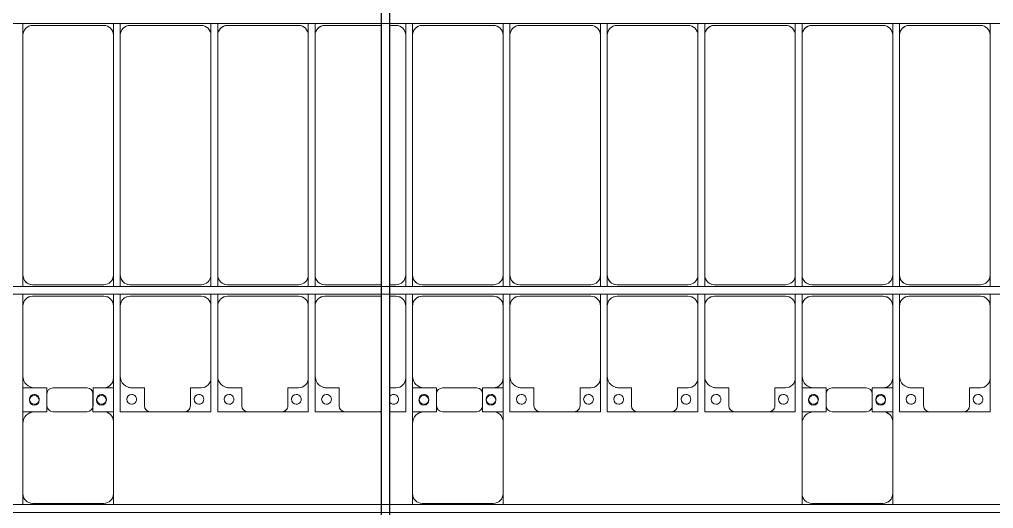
# Model space of a CAD drawing. Header units: millimetres. Extents: x -147246 to 112336, y -213734 to -86506.
# Drawn here: x -64365 to -59365, y -133355 to -130845 of the extents above; entities that cross this region are included whole.
import ezdxf

# ---------------------------------------------------------------- set-up
doc = ezdxf.new("R2010")
doc.units = ezdxf.units.MM
doc.layers.add('A-GENM', color=13, linetype='Continuous', lineweight=9)
doc.layers.add('S-BEAM', color=12, linetype='Continuous', lineweight=9)

# ---------------------------------------------------------------- blocks, each defined once
blk = doc.blocks.new('Dải phao đi lại kèm đỡ invester - DẢI PHAO ĐI LẠI-14853-BỐ TRÍ KHUNG KẾT CẤU BÈ PIN 05')
at = {"layer": 'A-GENM', "color": 7}
for p, q in [((75758.4, 620.3), (75758.4, 680.8)), ((76173.4, 670.3), (75808.4, 670.3)), ((76223.4, 680.8), (76223.4, 620.3)), ((76258.4, 620.3), (76258.4, 680.8)), ((76673.4, 670.3), (76308.4, 670.3)), ((76723.4, 680.8), (76723.4, 620.3)), ((76758.4, 620.3), (76758.4, 680.8)), ((77173.4, 670.3), (76808.4, 670.3)), ((77223.4, 680.8), (77223.4, 620.3)), ((77258.4, 620.3), (77258.4, 680.8)), ((77599.8, 670.3), (77308.4, 670.3)), ((77673.4, 670.3), (77639.8, 670.3)), ((77723.4, 680.8), (77723.4, 620.3)), ((77758.4, 620.3), (77758.4, 680.8)), ((78173.4, 670.3), (77808.4, 670.3)), ((78223.4, 680.8), (78223.4, 620.3)), ((78258.4, 620.3), (78258.4, 680.8)), ((78673.4, 670.3), (78308.4, 670.3)), ((78723.4, 680.8), (78723.4, 620.3)), ((78758.4, 620.3), (78758.4, 680.8)), ((79173.4, 670.3), (78808.4, 670.3)), ((79223.4, 680.8), (79223.4, 620.3)), ((79258.4, 620.3), (79258.4, 680.8)), ((79673.4, 670.3), (79308.4, 670.3)), ((79723.4, 680.8), (79723.4, 620.3)), ((79758.4, 620.3), (79758.4, 680.8)), ((80173.4, 670.3), (79808.4, 670.3)), ((80223.4, 680.8), (80223.4, 620.3)), ((80258.4, 620.3), (80258.4, 680.8)), ((80673.4, 670.3), (80308.4, 670.3)), ((80723.4, 680.8), (80723.4, 620.3)), ((75758.4, 620.3), (75758.4, -610.3)), ((76223.4, -610.3), (76223.4, 620.3)), ((76258.4, 620.3), (76258.4, -610.3)), ((76723.4, -610.3), (76723.4, 620.3)), ((76758.4, 620.3), (76758.4, -610.3)), ((77223.4, -610.3), (77223.4, 620.3)), ((77258.4, 620.3), (77258.4, -610.3)), ((77723.4, -610.3), (77723.4, 620.3)), ((77758.4, 620.3), (77758.4, -610.3)), ((78223.4, -610.3), (78223.4, 620.3)), ((78258.4, 620.3), (78258.4, -610.3)), ((78723.4, -610.3), (78723.4, 620.3)), ((78758.4, 620.3), (78758.4, -610.3)), ((79223.4, -610.3), (79223.4, 620.3)), ((79258.4, 620.3), (79258.4, -610.3)), ((79723.4, -610.3), (79723.4, 620.3)), ((79758.4, 620.3), (79758.4, -610.3)), ((80223.4, -610.3), (80223.4, 620.3)), ((80258.4, 620.3), (80258.4, -610.3)), ((80723.4, -610.3), (80723.4, 620.3)), ((75758.4, -669.2), (75758.4, -610.3)), ((76223.4, -610.3), (76223.4, -669.2)), ((76258.4, -669.2), (76258.4, -610.3)), ((76723.4, -610.3), (76723.4, -669.2)), ((76758.4, -669.2), (76758.4, -610.3)), ((77223.4, -610.3), (77223.4, -669.2)), ((77258.4, -669.2), (77258.4, -610.3)), ((77723.4, -610.3), (77723.4, -669.2)), ((77758.4, -669.2), (77758.4, -610.3)), ((78223.4, -610.3), (78223.4, -669.2)), ((78258.4, -669.2), (78258.4, -610.3)), ((78723.4, -610.3), (78723.4, -669.2)), ((78758.4, -669.2), (78758.4, -610.3)), ((79223.4, -610.3), (79223.4, -669.2)), ((79258.4, -669.2), (79258.4, -610.3)), ((79723.4, -610.3), (79723.4, -669.2)), ((79758.4, -669.2), (79758.4, -610.3)), ((80223.4, -610.3), (80223.4, -669.2)), ((80258.4, -669.2), (80258.4, -610.3)), ((80723.4, -610.3), (80723.4, -669.2)), ((75808.4, -660.3), (76173.4, -660.3)), ((76308.4, -660.3), (76673.4, -660.3)), ((76808.4, -660.3), (77173.4, -660.3)), ((77308.4, -660.3), (77599.8, -660.3)), ((77639.8, -660.3), (77673.4, -660.3)), ((77808.4, -660.3), (78173.4, -660.3)), ((78308.4, -660.3), (78673.4, -660.3)), ((78808.4, -660.3), (79173.4, -660.3)), ((79308.4, -660.3), (79673.4, -660.3)), ((79808.4, -660.3), (80173.4, -660.3)), ((80308.4, -660.3), (80673.4, -660.3)), ((75758.4, -769.7), (75758.4, -709.2)), ((76173.4, -719.7), (75808.4, -719.7)), ((76223.4, -709.2), (76223.4, -769.7)), ((76258.4, -769.7), (76258.4, -709.2)), ((76673.4, -719.7), (76308.4, -719.7)), ((76723.4, -709.2), (76723.4, -769.7)), ((76758.4, -769.7), (76758.4, -709.2)), ((77173.4, -719.7), (76808.4, -719.7)), ((77223.4, -709.2), (77223.4, -769.7)), ((77258.4, -769.7), (77258.4, -709.2)), ((77599.8, -719.7), (77308.4, -719.7)), ((77673.4, -719.7), (77639.8, -719.7)), ((77723.4, -709.2), (77723.4, -769.7)), ((77758.4, -769.7), (77758.4, -709.2)), ((78173.4, -719.7), (77808.4, -719.7)), ((78223.4, -709.2), (78223.4, -769.7)), ((78258.4, -769.7), (78258.4, -709.2)), ((78673.4, -719.7), (78308.4, -719.7)), ((78723.4, -709.2), (78723.4, -769.7)), ((78758.4, -769.7), (78758.4, -709.2)), ((79173.4, -719.7), (78808.4, -719.7)), ((79223.4, -709.2), (79223.4, -769.7)), ((79258.4, -769.7), (79258.4, -709.2)), ((79673.4, -719.7), (79308.4, -719.7)), ((79723.4, -709.2), (79723.4, -769.7)), ((79758.4, -769.7), (79758.4, -709.2)), ((80173.4, -719.7), (79808.4, -719.7)), ((80223.4, -709.2), (80223.4, -769.7)), ((80258.4, -769.7), (80258.4, -709.2)), ((80673.4, -719.7), (80308.4, -719.7)), ((80723.4, -709.2), (80723.4, -769.7)), ((75758.4, -769.7), (75758.4, -1129.7)), ((76223.4, -1139.7), (76223.4, -769.7)), ((76258.4, -769.7), (76258.4, -1129.7)), ((76723.4, -1139.7), (76723.4, -769.7)), ((76758.4, -769.7), (76758.4, -1129.7)), ((77223.4, -1139.7), (77223.4, -769.7)), ((77258.4, -769.7), (77258.4, -1129.7)), ((77723.4, -1139.7), (77723.4, -769.7)), ((77758.4, -769.7), (77758.4, -1129.7)), ((78223.4, -1139.7), (78223.4, -769.7)), ((78258.4, -769.7), (78258.4, -1129.7)), ((78723.4, -1139.7), (78723.4, -769.7)), ((78758.4, -769.7), (78758.4, -1129.7)), ((79223.4, -1139.7), (79223.4, -769.7)), ((79258.4, -769.7), (79258.4, -1129.7)), ((79723.4, -1139.7), (79723.4, -769.7)), ((79758.4, -769.7), (79758.4, -1129.7)), ((80223.4, -1139.7), (80223.4, -769.7)), ((80258.4, -769.7), (80258.4, -1129.7)), ((80723.4, -1139.7), (80723.4, -769.7)), ((75758.4, -1312.2), (75758.4, -1129.7)), ((76223.4, -1139.7), (76223.4, -1312.2)), ((76258.4, -1312.2), (76258.4, -1129.7)), ((76723.4, -1139.7), (76723.4, -1312.2)), ((76758.4, -1312.2), (76758.4, -1129.7)), ((77223.4, -1139.7), (77223.4, -1312.2)), ((77258.4, -1312.2), (77258.4, -1129.7)), ((77723.4, -1139.7), (77723.4, -1312.2)), ((77758.4, -1312.2), (77758.4, -1129.7)), ((78223.4, -1139.7), (78223.4, -1312.2)), ((78258.4, -1312.2), (78258.4, -1129.7)), ((78723.4, -1139.7), (78723.4, -1312.2)), ((78758.4, -1312.2), (78758.4, -1129.7)), ((79223.4, -1139.7), (79223.4, -1312.2)), ((79258.4, -1312.2), (79258.4, -1129.7)), ((79723.4, -1139.7), (79723.4, -1312.2)), ((79758.4, -1312.2), (79758.4, -1129.7)), ((80223.4, -1139.7), (80223.4, -1312.2)), ((80258.4, -1312.2), (80258.4, -1129.7)), ((80723.4, -1139.7), (80723.4, -1312.2)), ((75818.4, -1189.7), (75881.8, -1189.7)), ((75881.8, -1189.7), (75881.8, -1282.2)), ((76118.2, -1282.2), (76118.2, -1189.7)), ((76118.2, -1189.7), (76173.4, -1189.7)), ((76318.4, -1189.7), (76381.8, -1189.7)), ((76381.8, -1189.7), (76381.8, -1282.2)), ((76618.2, -1282.2), (76618.2, -1189.7)), ((76618.2, -1189.7), (76673.4, -1189.7)), ((76818.4, -1189.7), (76881.8, -1189.7)), ((76881.8, -1189.7), (76881.8, -1282.2)), ((77118.2, -1282.2), (77118.2, -1189.7)), ((77118.2, -1189.7), (77173.4, -1189.7)), ((77318.4, -1189.7), (77381.8, -1189.7)), ((77381.8, -1189.7), (77381.8, -1282.2)), ((77639.8, -1189.7), (77673.4, -1189.7)), ((77818.4, -1189.7), (77881.8, -1189.7)), ((77881.8, -1189.7), (77881.8, -1282.2)), ((78118.2, -1282.2), (78118.2, -1189.7)), ((78118.2, -1189.7), (78173.4, -1189.7)), ((78318.4, -1189.7), (78381.8, -1189.7)), ((78381.8, -1189.7), (78381.8, -1282.2)), ((78618.2, -1282.2), (78618.2, -1189.7)), ((78618.2, -1189.7), (78673.4, -1189.7)), ((78818.4, -1189.7), (78881.8, -1189.7)), ((78881.8, -1189.7), (78881.8, -1282.2)), ((79118.2, -1282.2), (79118.2, -1189.7)), ((79118.2, -1189.7), (79173.4, -1189.7)), ((79318.4, -1189.7), (79381.8, -1189.7)), ((79381.8, -1189.7), (79381.8, -1282.2)), ((79618.2, -1282.2), (79618.2, -1189.7)), ((79618.2, -1189.7), (79673.4, -1189.7)), ((79818.4, -1189.7), (79881.8, -1189.7)), ((79881.8, -1189.7), (79881.8, -1282.2)), ((80118.2, -1282.2), (80118.2, -1189.7)), ((80118.2, -1189.7), (80173.4, -1189.7)), ((80318.4, -1189.7), (80381.8, -1189.7)), ((80381.8, -1189.7), (80381.8, -1282.2)), ((80618.2, -1282.2), (80618.2, -1189.7)), ((80618.2, -1189.7), (80673.4, -1189.7)), ((75881.7, -1312.2), (75758.4, -1312.2)), ((75911.8, -1312.2), (76088.2, -1312.2)), ((76223.4, -1312.2), (76117.1, -1312.2)), ((76411.8, -1312.2), (76258.4, -1312.2)), ((76411.8, -1312.2), (76588.2, -1312.2)), ((76723.4, -1312.2), (76588.2, -1312.2)), ((76911.8, -1312.2), (76758.4, -1312.2)), ((76911.8, -1312.2), (77088.2, -1312.2)), ((77223.4, -1312.2), (77088.2, -1312.2)), ((77411.8, -1312.2), (77258.4, -1312.2)), ((77411.8, -1312.2), (77588.2, -1312.2)), ((77599.8, -1312.2), (77588.2, -1312.2)), ((77723.4, -1312.2), (77639.8, -1312.2)), ((77881.7, -1312.2), (77758.4, -1312.2)), ((77911.8, -1312.2), (78088.2, -1312.2)), ((78223.4, -1312.2), (78117.1, -1312.2)), ((78411.8, -1312.2), (78258.4, -1312.2)), ((78411.8, -1312.2), (78588.2, -1312.2)), ((78723.4, -1312.2), (78588.2, -1312.2)), ((78911.8, -1312.2), (78758.4, -1312.2)), ((78911.8, -1312.2), (79088.2, -1312.2)), ((79223.4, -1312.2), (79088.2, -1312.2)), ((79411.8, -1312.2), (79258.4, -1312.2)), ((79411.8, -1312.2), (79588.2, -1312.2)), ((79723.4, -1312.2), (79588.2, -1312.2)), ((79881.7, -1312.2), (79758.4, -1312.2)), ((79911.8, -1312.2), (80088.2, -1312.2)), ((80223.4, -1312.2), (80117.1, -1312.2)), ((80411.8, -1312.2), (80258.4, -1312.2)), ((80411.8, -1312.2), (80588.2, -1312.2)), ((80723.4, -1312.2), (80588.2, -1312.2))]:
    blk.add_line(p, q, dxfattribs=at)
for centre, radius, start, end in [((75808.4, 620.3), 50, 90, 180), ((75808.4, 620.3), 50, 90, 165), ((76173.4, 620.3), 50, 0, 90), ((76173.4, 620.3), 50, 0, 90), ((76308.4, 620.3), 50, 90, 180), ((76308.4, 620.3), 50, 90, 165), ((76673.4, 620.3), 50, 0, 90), ((76673.4, 620.3), 50, 0, 90), ((76808.4, 620.3), 50, 90, 180), ((76808.4, 620.3), 50, 90, 165), ((77173.4, 620.3), 50, 0, 90), ((77173.4, 620.3), 50, 0, 90), ((77308.4, 620.3), 50, 90, 180), ((77308.4, 620.3), 50, 90, 165), ((77673.4, 620.3), 50, 0, 90), ((77673.4, 620.3), 50, 0, 90), ((77808.4, 620.3), 50, 90, 180), ((77808.4, 620.3), 50, 90, 165), ((78173.4, 620.3), 50, 360, 90), ((78173.4, 620.3), 50, 360, 90), ((78308.4, 620.3), 50, 90, 180), ((78308.4, 620.3), 50, 90, 165), ((78673.4, 620.3), 50, 0, 90), ((78673.4, 620.3), 50, 0, 90), ((78808.4, 620.3), 50, 90, 180), ((78808.4, 620.3), 50, 90, 165), ((79173.4, 620.3), 50, 0, 90), ((79173.4, 620.3), 50, 0, 90), ((79308.4, 620.3), 50, 90, 180), ((79308.4, 620.3), 50, 90, 165), ((79673.4, 620.3), 50, 0, 90), ((79673.4, 620.3), 50, 0, 90), ((79808.4, 620.3), 50, 90, 180), ((79808.4, 620.3), 50, 90, 165), ((80173.4, 620.3), 50, 360, 90), ((80173.4, 620.3), 50, 360, 90), ((80308.4, 620.3), 50, 90, 180), ((80308.4, 620.3), 50, 90, 165), ((80673.4, 620.3), 50, 0, 90), ((80673.4, 620.3), 50, 0, 90), ((75808.4, -610.3), 50, 180, 270), ((75808.4, -610.3), 50, 180, 255), ((76173.4, -610.3), 50, 270, 360), ((76173.4, -610.3), 50, 315, 360), ((76308.4, -610.3), 50, 180, 270), ((76308.4, -610.3), 50, 180, 255), ((76673.4, -610.3), 50, 270, 0), ((76673.4, -610.3), 50, 315, 0), ((76808.4, -610.3), 50, 180, 270), ((76808.4, -610.3), 50, 180, 255), ((77173.4, -610.3), 50, 270, 0), ((77173.4, -610.3), 50, 315, 0), ((77308.4, -610.3), 50, 180, 270), ((77308.4, -610.3), 50, 180, 255), ((77673.4, -610.3), 50, 270, 0), ((77673.4, -610.3), 50, 315, 0), ((77808.4, -610.3), 50, 180, 270), ((77808.4, -610.3), 50, 180, 255), ((78173.4, -610.3), 50, 270, 0), ((78173.4, -610.3), 50, 315, 0), ((78308.4, -610.3), 50, 180, 270), ((78308.4, -610.3), 50, 180, 255), ((78673.4, -610.3), 50, 270, 0), ((78673.4, -610.3), 50, 315, 0), ((78808.4, -610.3), 50, 180, 270), ((78808.4, -610.3), 50, 180, 255), ((79173.4, -610.3), 50, 270, 360), ((79173.4, -610.3), 50, 315, 360), ((79308.4, -610.3), 50, 180, 270), ((79308.4, -610.3), 50, 180, 255), ((79673.4, -610.3), 50, 270, 0), ((79673.4, -610.3), 50, 315, 0), ((79808.4, -610.3), 50, 180, 270), ((79808.4, -610.3), 50, 180, 255), ((80173.4, -610.3), 50, 270, 0), ((80173.4, -610.3), 50, 315, 0), ((80308.4, -610.3), 50, 180, 270), ((80308.4, -610.3), 50, 180, 255), ((80673.4, -610.3), 50, 270, 360), ((80673.4, -610.3), 50, 315, 360), ((75808.4, -769.7), 50, 90, 180), ((75808.4, -769.7), 50, 90, 135), ((76173.4, -769.7), 50, 0, 90), ((76173.4, -769.7), 50, 45, 90), ((76308.4, -769.7), 50, 90, 180), ((76308.4, -769.7), 50, 90, 135), ((76673.4, -769.7), 50, 0, 90), ((76673.4, -769.7), 50, 45, 90), ((76808.4, -769.7), 50, 90, 180), ((76808.4, -769.7), 50, 90, 135), ((77173.4, -769.7), 50, 360, 90), ((77173.4, -769.7), 50, 45, 90), ((77308.4, -769.7), 50, 90, 180), ((77308.4, -769.7), 50, 90, 135), ((77673.4, -769.7), 50, 0, 90), ((77673.4, -769.7), 50, 45, 90), ((77808.4, -769.7), 50, 90, 180), ((77808.4, -769.7), 50, 90, 135), ((78173.4, -769.7), 50, 0, 90), ((78173.4, -769.7), 50, 45, 90), ((78308.4, -769.7), 50, 90, 180), ((78308.4, -769.7), 50, 90, 135), ((78673.4, -769.7), 50, 360, 90), ((78673.4, -769.7), 50, 45, 90), ((78808.4, -769.7), 50, 90, 180), ((78808.4, -769.7), 50, 90, 135), ((79173.4, -769.7), 50, 0, 90), ((79173.4, -769.7), 50, 45, 90), ((79308.4, -769.7), 50, 90, 180), ((79308.4, -769.7), 50, 90, 135), ((79673.4, -769.7), 50, 360, 90), ((79673.4, -769.7), 50, 45, 90), ((79808.4, -769.7), 50, 90, 180), ((79808.4, -769.7), 50, 90, 135), ((80173.4, -769.7), 50, 0, 90), ((80173.4, -769.7), 50, 45, 90), ((80308.4, -769.7), 50, 90, 180), ((80308.4, -769.7), 50, 90, 135), ((80673.4, -769.7), 50, 0, 90), ((80673.4, -769.7), 50, 45, 90), ((75818.4, -1129.7), 60, 180, 270), ((76173.4, -1139.7), 50, 270, 0), ((76318.4, -1129.7), 60, 180, 270), ((76673.4, -1139.7), 50, 270, 360), ((76818.4, -1129.7), 60, 180, 270), ((77173.4, -1139.7), 50, 270, 0), ((77318.4, -1129.7), 60, 180, 270), ((77673.4, -1139.7), 50, 270, 0), ((77818.4, -1129.7), 60, 180, 270), ((78173.4, -1139.7), 50, 270, 0), ((78318.4, -1129.7), 60, 180, 270), ((78673.4, -1139.7), 50, 270, 0), ((78818.4, -1129.7), 60, 180, 270), ((79173.4, -1139.7), 50, 270, 360), ((79318.4, -1129.7), 60, 180, 270), ((79673.4, -1139.7), 50, 270, 0), ((79818.4, -1129.7), 60, 180, 270), ((80173.4, -1139.7), 50, 270, 0), ((80318.4, -1129.7), 60, 180, 270), ((80673.4, -1139.7), 50, 270, 360), ((75818.4, -1129.7), 60, 240, 270), ((76173.4, -1139.7), 50, 270, 315), ((76318.4, -1129.7), 60, 240, 270), ((76673.4, -1139.7), 50, 270, 315), ((76818.4, -1129.7), 60, 240, 270), ((77173.4, -1139.7), 50, 270, 315), ((77318.4, -1129.7), 60, 240, 270), ((77673.4, -1139.7), 50, 270, 315), ((77818.4, -1129.7), 60, 240, 270), ((78173.4, -1139.7), 50, 270, 315), ((78318.4, -1129.7), 60, 240, 270), ((78673.4, -1139.7), 50, 270, 315), ((78818.4, -1129.7), 60, 240, 270), ((79173.4, -1139.7), 50, 270, 315), ((79318.4, -1129.7), 60, 240, 270), ((79673.4, -1139.7), 50, 270, 315), ((79818.4, -1129.7), 60, 240, 270), ((80173.4, -1139.7), 50, 270, 315), ((80318.4, -1129.7), 60, 240, 270), ((80673.4, -1139.7), 50, 270, 315), ((75816.8, -1248.6), 25, 90, 270), ((75816.8, -1248.6), 25, 270, 90), ((76161.8, -1248.6), 25, 90, 270), ((76161.8, -1248.6), 25, 270, 90), ((76316.8, -1248.6), 25, 90, 270), ((76316.8, -1248.6), 25, 270, 90), ((76661.8, -1248.6), 25, 90, 270), ((76661.8, -1248.6), 25, 165, 180), ((76661.8, -1248.6), 25, 270, 90), ((76816.8, -1248.6), 25, 90, 270), ((76816.8, -1248.6), 25, 270, 90), ((77161.8, -1248.6), 25, 90, 270), ((77161.8, -1248.6), 25, 165, 180), ((77161.8, -1248.6), 25, 270, 90), ((77316.8, -1248.6), 25, 90, 270), ((77316.8, -1248.6), 25, 270, 90), ((77661.8, -1248.6), 25, 90, 150), ((77661.8, -1248.6), 25, 270, 90), ((77816.8, -1248.6), 25, 90, 270), ((77816.8, -1248.6), 25, 270, 90), ((78161.8, -1248.6), 25, 90, 270), ((78161.8, -1248.6), 25, 270, 90), ((78316.8, -1248.6), 25, 90, 270), ((78316.8, -1248.6), 25, 270, 90), ((78661.8, -1248.6), 25, 90, 270), ((78661.8, -1248.6), 25, 165, 180), ((78661.8, -1248.6), 25, 270, 90), ((78816.8, -1248.6), 25, 90, 270), ((78816.8, -1248.6), 25, 270, 90), ((79161.8, -1248.6), 25, 90, 270), ((79161.8, -1248.6), 25, 165, 180), ((79161.8, -1248.6), 25, 270, 90), ((79316.8, -1248.6), 25, 90, 270), ((79316.8, -1248.6), 25, 270, 90), ((79661.8, -1248.6), 25, 90, 270), ((79661.8, -1248.6), 25, 165, 180), ((79661.8, -1248.6), 25, 270, 90), ((79816.8, -1248.6), 25, 90, 270), ((79816.8, -1248.6), 25, 270, 90), ((80161.8, -1248.6), 25, 90, 270), ((80161.8, -1248.6), 25, 270, 90), ((80316.8, -1248.6), 25, 90, 270), ((80316.8, -1248.6), 25, 270, 90), ((80661.8, -1248.6), 25, 90, 270), ((80661.8, -1248.6), 25, 165, 180), ((80661.8, -1248.6), 25, 270, 90), ((75911.8, -1282.2), 30, 180, 270), ((76088.2, -1282.2), 30, 270, 360), ((76411.8, -1282.2), 30, 180, 270), ((76411.8, -1282.2), 30, 210, 270), ((76588.2, -1282.2), 30, 270, 0), ((76588.2, -1282.2), 30, 270, 330), ((76911.8, -1282.2), 30, 180, 270), ((76911.8, -1282.2), 30, 210, 270), ((77088.2, -1282.2), 30, 270, 0), ((77088.2, -1282.2), 30, 270, 330), ((77411.8, -1282.2), 30, 180, 270), ((77411.8, -1282.2), 30, 210, 270), ((77661.8, -1248.6), 25, 210, 270), ((77911.8, -1282.2), 30, 180, 270), ((78088.2, -1282.2), 30, 270, 360), ((78411.8, -1282.2), 30, 180, 270), ((78411.8, -1282.2), 30, 210, 270), ((78588.2, -1282.2), 30, 270, 0), ((78588.2, -1282.2), 30, 270, 330), ((78911.8, -1282.2), 30, 180, 270), ((78911.8, -1282.2), 30, 210, 270), ((79088.2, -1282.2), 30, 270, 360), ((79088.2, -1282.2), 30, 270, 330), ((79411.8, -1282.2), 30, 180, 270), ((79411.8, -1282.2), 30, 210, 270), ((79588.2, -1282.2), 30, 270, 0), ((79588.2, -1282.2), 30, 270, 330), ((79911.8, -1282.2), 30, 180, 270), ((80088.2, -1282.2), 30, 270, 0), ((80411.8, -1282.2), 30, 180, 270), ((80411.8, -1282.2), 30, 210, 270), ((80588.2, -1282.2), 30, 270, 360), ((80588.2, -1282.2), 30, 270, 330), ((77588.2, -1282.2), 30, 270, 285), ((77588.2, -1282.2), 30, 270, 285)]:
    blk.add_arc(centre, radius, start, end, dxfattribs=at)
blk = doc.blocks.new('Dầm C52 - Dầm C52-18775-BỐ TRÍ KHUNG KẾT CẤU BÈ PIN 05')
at = {"layer": 'S-BEAM', "color": 1}
blk.add_line((-74474.3, 20), (74474.3, 20), dxfattribs=at)
blk = doc.blocks.new('Dầm C52 - Dầm C52-18776-BỐ TRÍ KHUNG KẾT CẤU BÈ PIN 05')
at = {"layer": 'S-BEAM', "color": 1}
for p, q in [((-74474.3, 20), (74474.3, 20)), ((74474.3, -20), (-74474.3, -20))]:
    blk.add_line(p, q, dxfattribs=at)
blk = doc.blocks.new('Dầm C52 - Hộp 40x60-25898-BỐ TRÍ KHUNG KẾT CẤU BÈ PIN 05')
at = {"layer": 'S-BEAM', "color": 3, "lineweight": 25}
for p, q in [((-55982.1, 20), (55982.1, 20)), ((55982.1, -20), (-55982.1, -20))]:
    blk.add_line(p, q, dxfattribs=at)
blk = doc.blocks.new('Dai phao do pin - DẢI PHAO ĐỠ PIN-V17-BỐ TRÍ KHUNG KẾT CẤU BÈ PIN 05')
at = {"layer": 'A-GENM', "color": 7}
for p, q in [((68483.2, 241.6), (68539.7, 241.6)), ((68899.7, 241.6), (68539.7, 241.6)), ((68899.7, 241.6), (69082.2, 241.6)), ((69082.2, 241.6), (69082.2, 117.9)), ((68489.7, 191.6), (68489.7, -173.4)), ((68959.7, 118.2), (68959.7, 181.6)), ((69052.2, 118.2), (68959.7, 118.2)), ((69082.2, -88.2), (69082.2, 88.2)), ((68959.7, -173.4), (68959.7, -118.2)), ((68959.7, -118.2), (69052.2, -118.2)), ((69082.2, -117.5), (69082.2, -223.4)), ((68539.7, -223.4), (68483.2, -223.4)), ((68539.7, -223.4), (68909.7, -223.4)), ((69082.2, -223.4), (68909.7, -223.4))]:
    blk.add_line(p, q, dxfattribs=at)
for centre, radius, start, end in [((68539.7, 191.6), 50, 90, 180), ((68539.7, 191.6), 50, 135, 180), ((68899.7, 181.6), 60, 0, 90), ((68899.7, 181.6), 60, 0, 30), ((69018.6, 183.2), 25, 0, 180), ((69018.6, 183.2), 25, 180, 0), ((69052.2, 88.2), 30, 0, 90), ((69052.2, -88.2), 30, 270, 0), ((69018.6, -161.8), 25, 0, 180), ((68539.7, -173.4), 50, 180, 270), ((68539.7, -173.4), 50, 180, 225), ((68909.7, -173.4), 50, 270, 360), ((68909.7, -173.4), 50, 315, 360), ((69018.6, -161.8), 25, 180, 0)]:
    blk.add_arc(centre, radius, start, end, dxfattribs=at)
blk = doc.blocks.new('Dai phao do pin - DẢI PHAO ĐỠ PIN-V18-BỐ TRÍ KHUNG KẾT CẤU BÈ PIN 05')
at = {"layer": 'A-GENM', "color": 7}
for p, q in [((68483.2, 241.6), (68539.7, 241.6)), ((68899.7, 241.6), (68539.7, 241.6)), ((68899.7, 241.6), (69082.2, 241.6)), ((69082.2, 241.6), (69082.2, 117.9)), ((68489.7, 191.6), (68489.7, -173.4)), ((68959.7, 118.2), (68959.7, 181.6)), ((69052.2, 118.2), (68959.7, 118.2)), ((69082.2, -88.2), (69082.2, 88.2)), ((68959.7, -173.4), (68959.7, -118.2)), ((68959.7, -118.2), (69052.2, -118.2)), ((69082.2, -117.5), (69082.2, -223.4)), ((68539.7, -223.4), (68483.2, -223.4)), ((68539.7, -223.4), (68909.7, -223.4)), ((69082.2, -223.4), (68909.7, -223.4))]:
    blk.add_line(p, q, dxfattribs=at)
for centre, radius, start, end in [((68539.7, 191.6), 50, 90, 180), ((68539.7, 191.6), 50, 135, 180), ((68899.7, 181.6), 60, 0, 90), ((68899.7, 181.6), 60, 0, 30), ((69018.6, 183.2), 25, 0, 180), ((69018.6, 183.2), 25, 180, 0), ((69052.2, 88.2), 30, 0, 90), ((69052.2, -88.2), 30, 270, 0), ((69018.6, -161.8), 25, 0, 180), ((68539.7, -173.4), 50, 180, 270), ((68539.7, -173.4), 50, 180, 225), ((68909.7, -173.4), 50, 270, 360), ((68909.7, -173.4), 50, 315, 360), ((69018.6, -161.8), 25, 180, 0)]:
    blk.add_arc(centre, radius, start, end, dxfattribs=at)
blk = doc.blocks.new('Dai phao do pin - DẢI PHAO ĐỠ PIN-V19-BỐ TRÍ KHUNG KẾT CẤU BÈ PIN 05')
at = {"layer": 'A-GENM', "color": 7}
for p, q in [((68483.2, 241.6), (68539.7, 241.6)), ((68899.7, 241.6), (68539.7, 241.6)), ((68899.7, 241.6), (69082.2, 241.6)), ((69082.2, 241.6), (69082.2, 117.9)), ((68489.7, 191.6), (68489.7, -173.4)), ((68959.7, 118.2), (68959.7, 181.6)), ((69052.2, 118.2), (68959.7, 118.2)), ((69082.2, -88.2), (69082.2, 88.2)), ((68959.7, -173.4), (68959.7, -118.2)), ((68959.7, -118.2), (69052.2, -118.2)), ((69082.2, -117.5), (69082.2, -223.4)), ((68539.7, -223.4), (68483.2, -223.4)), ((68539.7, -223.4), (68909.7, -223.4)), ((69082.2, -223.4), (68909.7, -223.4))]:
    blk.add_line(p, q, dxfattribs=at)
for centre, radius, start, end in [((68539.7, 191.6), 50, 90, 180), ((68539.7, 191.6), 50, 135, 180), ((68899.7, 181.6), 60, 0, 90), ((68899.7, 181.6), 60, 0, 30), ((69018.6, 183.2), 25, 0, 180), ((69018.6, 183.2), 25, 180, 0), ((69052.2, 88.2), 30, 0, 90), ((69052.2, -88.2), 30, 270, 0), ((69018.6, -161.8), 25, 0, 180), ((68539.7, -173.4), 50, 180, 270), ((68539.7, -173.4), 50, 180, 225), ((68909.7, -173.4), 50, 270, 360), ((68909.7, -173.4), 50, 315, 360), ((69018.6, -161.8), 25, 180, 0)]:
    blk.add_arc(centre, radius, start, end, dxfattribs=at)
blk = doc.blocks.new('HOBANMONG_BEPIN 5_rvt-1-BỐ TRÍ KHUNG KẾT CẤU BÈ PIN 05')
at = {"layer": 'A-GENM', "color": 3, "lineweight": 25}
for name, p, rotation in [('Dải phao đi lại kèm đỡ invester - DẢI PHAO ĐI LẠI-14853-BỐ TRÍ KHUNG KẾT CẤU BÈ PIN 05', (-140105.4, -131545.4), 359.9997710135151), ('Dai phao do pin - DẢI PHAO ĐỠ PIN-V17-BỐ TRÍ KHUNG KẾT CẤU BÈ PIN 05', (-64105.9, -201818), 89.99977101252024), ('Dai phao do pin - DẢI PHAO ĐỠ PIN-V18-BỐ TRÍ KHUNG KẾT CẤU BÈ PIN 05', (-62105.9, -201818), 89.99977101252024), ('Dai phao do pin - DẢI PHAO ĐỠ PIN-V19-BỐ TRÍ KHUNG KẾT CẤU BÈ PIN 05', (-60105.9, -201818.1), 89.99977101252024)]:
    blk.add_blockref(name, p, dxfattribs=dict(at, rotation=rotation))
at = {"layer": 'S-BEAM', "color": 3, "lineweight": 25}
for name, p, rotation in [('Dầm C52 - Hộp 40x60-25898-BỐ TRÍ KHUNG KẾT CẤU BÈ PIN 05', (-62485.7, -148536.9), 269.9997710125197), ('Dầm C52 - Dầm C52-18775-BỐ TRÍ KHUNG KẾT CẤU BÈ PIN 05', (-66080, -130844.9), 179.9997710135151), ('Dầm C52 - Dầm C52-18776-BỐ TRÍ KHUNG KẾT CẤU BÈ PIN 05', (-66080, -132234.9), 179.9997710135151), ('Dầm C52 - Dầm C52-18776-BỐ TRÍ KHUNG KẾT CẤU BÈ PIN 05', (-66080, -133354.9), 179.9997710135151)]:
    blk.add_blockref(name, p, dxfattribs=dict(at, rotation=rotation))

msp = doc.modelspace()

# ---------------------------------------------------------------- block references
at = {"lineweight": 5}
msp.add_blockref('HOBANMONG_BEPIN 5_rvt-1-BỐ TRÍ KHUNG KẾT CẤU BÈ PIN 05', (0, 0), dxfattribs=at)

doc.saveas('drawing.dxf')
